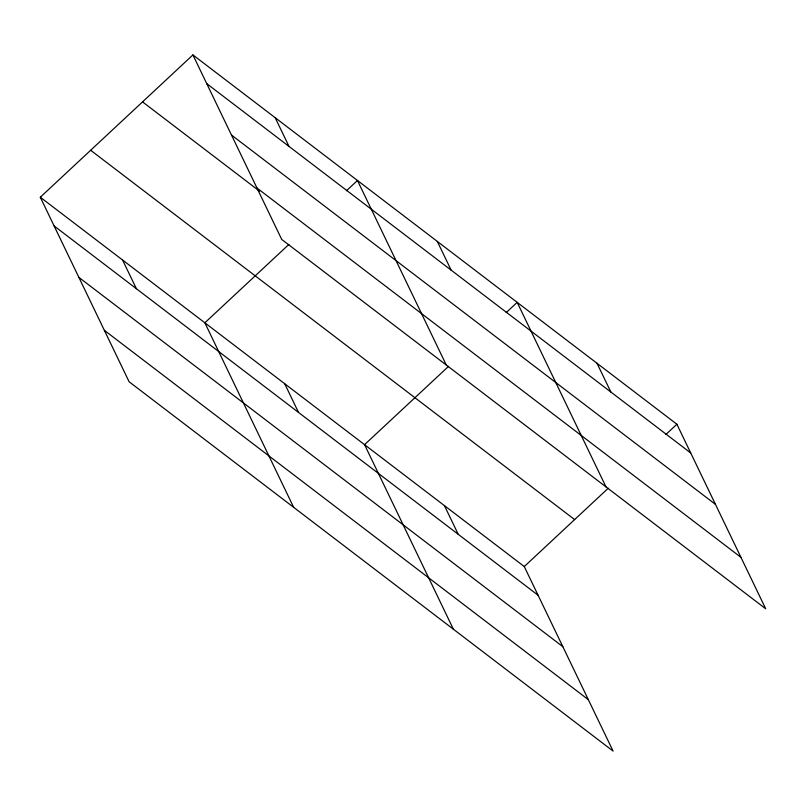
<?xml version="1.0" encoding="UTF-8"?>
<svg xmlns="http://www.w3.org/2000/svg" width="806" height="806" viewBox="0 0 806 806"><rect width="100%" height="100%" fill="white"/><g stroke="black" fill="none" stroke-linecap="round" stroke-linejoin="round"><path stroke-width="1.21" d="M40.3 197.228L524.273 566.547L613.084 751.081L129.111 381.762L40.3 197.228L192.916 54.919L676.889 424.238L765.7 608.772L281.727 239.453L192.916 54.919M288.901 244.43L204.855 322.793L293.656 507.327M346.479 190.73L357.471 180.484L446.282 365.017M448.61 366.307L364.564 444.67L453.375 629.204M506.188 312.607L517.18 302.361L605.991 486.895M524.273 566.547L608.318 488.174M665.897 434.484L676.889 424.238M206.739 83.633L690.712 452.952M231.483 135.055L715.456 504.375M256.983 188.03L740.956 557.349M142.551 101.878L259.522 191.143M90.665 150.269L574.638 519.588M54.123 225.942L538.096 595.261M78.867 277.365L562.84 646.684M104.367 330.339L588.34 699.658M597.034 363.305L610.857 392.018M437.326 241.427L451.148 270.141M275.189 117.706L289.011 146.42M444.418 505.614L458.241 534.328M284.709 383.737L298.522 412.45M122.572 260.016L136.395 288.729"/></g></svg>
